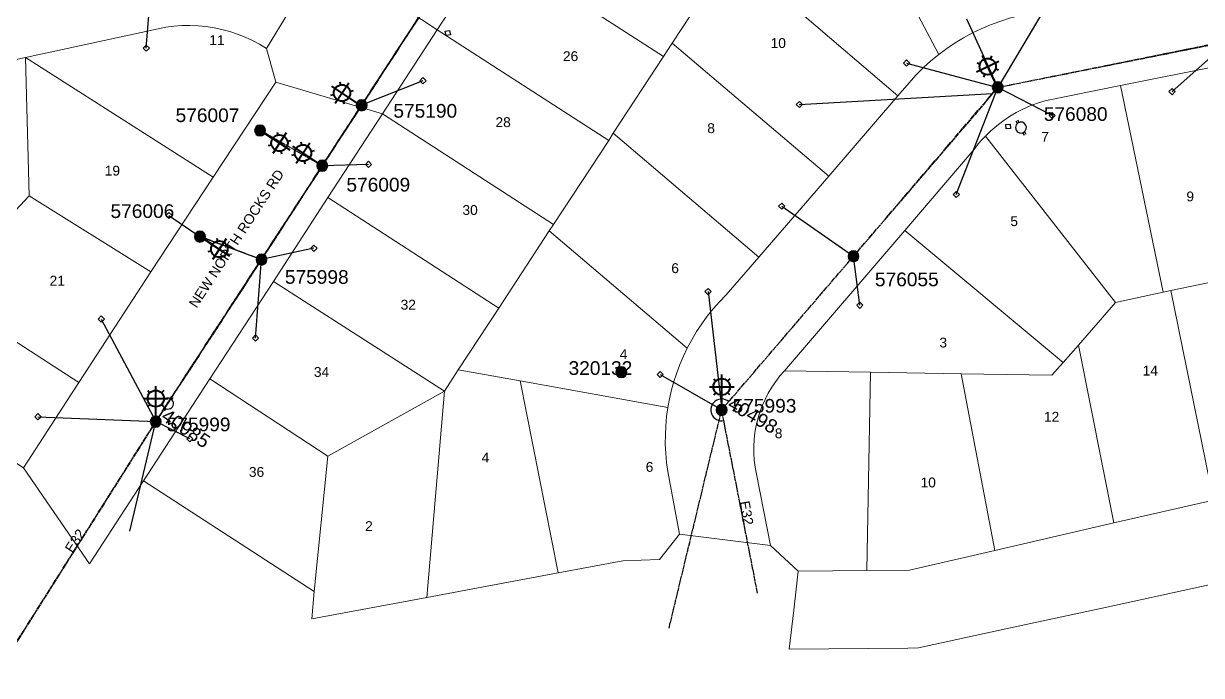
# Model space of a CAD drawing. Extents: x 316986 to 317993, y 6261353 to 6262146.
# Drawn here: x 317399.2 to 317614.4, y 6261469 to 6261588.2 of the extents above; entities that cross this region are included whole.
import ezdxf
from ezdxf.enums import TextEntityAlignment as Align

# ---------------------------------------------------------------- set-up
doc = ezdxf.new("R2010")
doc.units = 0
doc.linetypes.add('Cable Exist OH', pattern=[1, 1, 0])
doc.layers.get('0').update_dxf_attribs({"color": 6})
doc.layers.add('Cadastre Land Parcels_SP_EXT', color=9, linetype='Continuous', lineweight=5)
doc.layers.add('Cadastre Roads_SP_EXT', color=9, linetype='Continuous', lineweight=5)
for name, color, linetype in [('Equip_SP_LV_EXT', 7, 'Continuous'), ('Equip_SP_SL_EXT', 7, 'Continuous'), ('Mains_HV_EXT', 7, 'Continuous'), ('Mains_LV_EXT', 7, 'Continuous'), ('Mains_SL_EXT', 7, 'Continuous'), ('Services_SP_EXT', 7, 'Continuous'), ('SupportsOH_SP_TR_HV_LV_SL_EXT', 7, 'Continuous')]:
    doc.layers.add(name, color=color, linetype=linetype)
doc.styles.add('iecARIAL', font='arial.ttf', dxfattribs={"height": 2})
doc.styles.add('POLE_LABEL', font='arial.ttf')
doc.styles.get("Standard").update_dxf_attribs({"font": 'arial.ttf'})

# ---------------------------------------------------------------- blocks, each defined once
blk = doc.blocks.new('LV_OH_LINKS_OPEN_EXT')
for p, q in [((-0.17, 4.97), (-0.17, 5.46)), ((0.17, 4.97), (0.17, 5.46)), ((-0.17, 3), (-0.17, 2.5)), ((0.17, 3), (0.17, 2.5))]:
    blk.add_line(p, q)
blk.add_lwpolyline([(0, 2.99, 1), (0, 4.98, 1)], format="xyb", close=True)
at = {"flags": 9}
for tag, p in [('ACTUAL_STATUS', (0, 0)), ('CONSTRUCTED_VOLTAGE', (0, -0.2)), ('OPERATING_VOLTAGE', (0, -0.6)), ('ORIENTATION', (0, -0.8)), ('OWNED_BY', (0, -1)), ('STATE', (0, -1.2)), ('SWITCH_TYPE', (0, -1.4)), ('NO_PHASES', (0, -0.4)), ('USAGE', (0, -1.6)), ('LEGEND', (0, -1.8)), ('NOTES', (0, -2))]:
    blk.add_attdef(tag, text='', height=0.2, dxfattribs=at).set_placement(p, align=Align.MIDDLE_LEFT)
at = {"flags": 1}
blk.add_attdef('Z', (0, 0), '', height=0.2, dxfattribs=at)
blk = doc.blocks.new('*U118')
for p, q in [((-9.47, 0.05), (-9.97, 0.04)), ((-7.51, 0.07), (-7.01, 0.08)), ((-9.47, -0.28), (-9.97, -0.29)), ((-7.5, -0.26), (-7.01, -0.25))]:
    blk.add_line(p, q)
blk.add_lwpolyline([(-7.49, -0.09, 1), (-9.48, -0.12, 1)], format="xyb", close=True)
at = {"flags": 9}
for tag, p in [('ACTUAL_STATUS', (0, 0)), ('CONSTRUCTED_VOLTAGE', (0, -0.2)), ('OPERATING_VOLTAGE', (0, -0.6)), ('ORIENTATION', (0, -0.8)), ('OWNED_BY', (0, -1)), ('STATE', (0, -1.2)), ('SWITCH_TYPE', (0, -1.4)), ('NO_PHASES', (0, -0.4)), ('USAGE', (0, -1.6)), ('LEGEND', (0, -1.8)), ('NOTES', (0, -2))]:
    blk.add_attdef(tag, text='', height=0.2, dxfattribs=at).set_placement(p, align=Align.MIDDLE_LEFT)
at = {"flags": 1}
blk.add_attdef('Z', (0, 0), '', height=0.2, dxfattribs=at)
blk = doc.blocks.new('*U101')
at = {"lineweight": 40}
for p, q in [((-3.93, 4.35), (-3.82, 3.79)), ((-1.64, 1.08), (-5.4, 3.56)), ((-4.76, 0.45), (-2.28, 4.2)), ((-1.5, 2.74), (-2.05, 2.62)), ((-5.54, 1.91), (-4.99, 2.02)), ((-3.11, 0.3), (-3.22, 0.86)), ((0, 0), (-2.27, 1.5))]:
    blk.add_line(p, q, dxfattribs=at)
blk.add_circle((-3.52, 2.32), 1.5, dxfattribs=at)
at = {"style": 'iecARIAL', "flags": 8}
blk.add_attdef('ASSET_NUM', (1.5, 1.5), '', height=2.5, dxfattribs=at)
for tag, p, height, flags in [('OPERATING_VOLTAGE', (0.98, -1.65), 0.2, 9), ('ORIENTATION', (0.98, -1.85), 0.2, 9), ('OWNED_BY', (0.98, -2.05), 0.2, 9), ('STATE', (0.98, -2.25), 0.2, 9), ('CONSTRUCTED_VOLTAGE', (0.98, -0.65), 0.2, 9), ('CONTROL_TYPE', (0.98, -0.85), 0.2, 9), ('LANTERN_PURPOSE', (0.98, -1.05), 0.2, 9), ('LANTERN_TYPE', (0.98, -1.25), 0.2, 9), ('NO_PHASES', (0.98, -1.45), 0.2, 9), ('LNUMBER', (2.18, -3.25), 2.5, 8), ('USAGE', (0.98, -2.45), 0.2, 9), ('CEXIST', (0.98, -2.65), 0.2, 9), ('CNEW', (0.98, -2.85), 0.2, 9), ('CNUMBER', (0.98, -3.05), 0.2, 9), ('CREMOVE', (0.98, -3.25), 0.2, 9), ('CREPLACE', (0.98, -3.45), 0.2, 9), ('LKINGHEIGHT', (0.98, -3.65), 0.2, 9), ('LBRACKET', (0.98, -3.85), 0.2, 9), ('LBRACKETVOCAB', (0.98, -4.05), 0.2, 9), ('LCATEGORY', (0.98, -4.25), 0.2, 9), ('LCHARGE1', (0.98, -4.45), 0.2, 9), ('LCHARGE1PERCENT', (0.98, -4.65), 0.2, 9), ('LCHARGE2', (0.98, -4.85), 0.2, 9), ('LCHARGE2PERCENT', (0.98, -5.05), 0.2, 9), ('LCHARGE3', (0.98, -5.25), 0.2, 9), ('LCHARGE3PERCENT', (0.98, -5.45), 0.2, 9), ('LEXIST', (0.98, -5.65), 0.2, 9), ('LLAMP', (0.98, -5.85), 0.2, 9), ('LLAMPVOCAB', (0.98, -6.05), 0.2, 9), ('LMAST', (0.98, -6.25), 0.2, 9), ('LMASTVOCAB', (0.98, -6.45), 0.2, 9), ('LNEW', (0.98, -6.65), 0.2, 9), ('LANTNUMBER', (0.98, -6.85), 0.2, 9), ('LOUTREACH', (0.98, -7.25), 0.2, 9), ('LOUTREACHVOCAB', (0.98, -7.45), 0.2, 9), ('LRATECODE', (0.98, -7.65), 0.2, 9), ('LREMOVE', (0.98, -7.85), 0.2, 9), ('LREPLACE', (0.98, -8.05), 0.2, 9), ('LTYPE', (0.98, -8.25), 0.2, 9), ('LTYPEVOCAB', (0.98, -8.45), 0.2, 9), ('LEGEND', (0.98, -8.65), 0.2, 9), ('STREETNAME', (0.98, -9.25), 0.2, 9), ('SUBURB', (0.98, -9.45), 0.2, 1), ('LOCATION', (0.98, -8.85), 0.2, 9), ('NOTES', (0.98, -9.05), 0.2, 9)]:
    blk.add_attdef(tag, p, '', height=height, dxfattribs=dict(flags=flags))
blk = doc.blocks.new('*U117')
at = {"lineweight": 40}
for p, q in [((-3.86, 2.82), (0.2, 4.78)), ((-3.78, 4.48), (-3.25, 4.29)), ((-0.85, 1.77), (-2.81, 5.83)), ((-1.15, 5.75), (-1.34, 5.22)), ((-2.51, 1.85), (-2.33, 2.38)), ((0, 0), (-1.18, 2.45)), ((0.12, 3.12), (-0.42, 3.3))]:
    blk.add_line(p, q, dxfattribs=at)
blk.add_circle((-1.83, 3.8), 1.5, dxfattribs=at)
at = {"style": 'iecARIAL', "flags": 8}
blk.add_attdef('ASSET_NUM', (1.5, 1.5), '', height=2.5, dxfattribs=at)
for tag, p, height, flags in [('OPERATING_VOLTAGE', (0.98, -1.65), 0.2, 9), ('ORIENTATION', (0.98, -1.85), 0.2, 9), ('OWNED_BY', (0.98, -2.05), 0.2, 9), ('STATE', (0.98, -2.25), 0.2, 9), ('CONSTRUCTED_VOLTAGE', (0.98, -0.65), 0.2, 9), ('CONTROL_TYPE', (0.98, -0.85), 0.2, 9), ('LANTERN_PURPOSE', (0.98, -1.05), 0.2, 9), ('LANTERN_TYPE', (0.98, -1.25), 0.2, 9), ('NO_PHASES', (0.98, -1.45), 0.2, 9), ('LNUMBER', (2.18, -3.25), 2.5, 8), ('USAGE', (0.98, -2.45), 0.2, 9), ('CEXIST', (0.98, -2.65), 0.2, 9), ('CNEW', (0.98, -2.85), 0.2, 9), ('CNUMBER', (0.98, -3.05), 0.2, 9), ('CREMOVE', (0.98, -3.25), 0.2, 9), ('CREPLACE', (0.98, -3.45), 0.2, 9), ('LKINGHEIGHT', (0.98, -3.65), 0.2, 9), ('LBRACKET', (0.98, -3.85), 0.2, 9), ('LBRACKETVOCAB', (0.98, -4.05), 0.2, 9), ('LCATEGORY', (0.98, -4.25), 0.2, 9), ('LCHARGE1', (0.98, -4.45), 0.2, 9), ('LCHARGE1PERCENT', (0.98, -4.65), 0.2, 9), ('LCHARGE2', (0.98, -4.85), 0.2, 9), ('LCHARGE2PERCENT', (0.98, -5.05), 0.2, 9), ('LCHARGE3', (0.98, -5.25), 0.2, 9), ('LCHARGE3PERCENT', (0.98, -5.45), 0.2, 9), ('LEXIST', (0.98, -5.65), 0.2, 9), ('LLAMP', (0.98, -5.85), 0.2, 9), ('LLAMPVOCAB', (0.98, -6.05), 0.2, 9), ('LMAST', (0.98, -6.25), 0.2, 9), ('LMASTVOCAB', (0.98, -6.45), 0.2, 9), ('LNEW', (0.98, -6.65), 0.2, 9), ('LANTNUMBER', (0.98, -6.85), 0.2, 9), ('LOUTREACH', (0.98, -7.25), 0.2, 9), ('LOUTREACHVOCAB', (0.98, -7.45), 0.2, 9), ('LRATECODE', (0.98, -7.65), 0.2, 9), ('LREMOVE', (0.98, -7.85), 0.2, 9), ('LREPLACE', (0.98, -8.05), 0.2, 9), ('LTYPE', (0.98, -8.25), 0.2, 9), ('LTYPEVOCAB', (0.98, -8.45), 0.2, 9), ('LEGEND', (0.98, -8.65), 0.2, 9), ('STREETNAME', (0.98, -9.25), 0.2, 9), ('SUBURB', (0.98, -9.45), 0.2, 1), ('LOCATION', (0.98, -8.85), 0.2, 9), ('NOTES', (0.98, -9.05), 0.2, 9)]:
    blk.add_attdef(tag, p, '', height=height, dxfattribs=dict(flags=flags))
blk = doc.blocks.new('SL_LANTERN_EXT')
at = {"lineweight": 40}
for p, q in [((0, 1.97), (0, 6.47)), ((-1.46, 5.68), (-1.06, 5.28)), ((1.46, 5.68), (1.06, 5.28)), ((-2.25, 4.22), (2.25, 4.22)), ((-1.46, 2.76), (-1.06, 3.16)), ((0, 0), (0, 2.72)), ((1.46, 2.76), (1.06, 3.16))]:
    blk.add_line(p, q, dxfattribs=at)
blk.add_circle((0, 4.22), 1.5, dxfattribs=at)
at = {"style": 'iecARIAL', "flags": 8}
blk.add_attdef('ASSET_NUM', (1.5, 1.5), '', height=2.5, dxfattribs=at)
for tag, p, height, flags in [('OPERATING_VOLTAGE', (0.98, -1.65), 0.2, 9), ('ORIENTATION', (0.98, -1.85), 0.2, 9), ('OWNED_BY', (0.98, -2.05), 0.2, 9), ('STATE', (0.98, -2.25), 0.2, 9), ('CONSTRUCTED_VOLTAGE', (0.98, -0.65), 0.2, 9), ('CONTROL_TYPE', (0.98, -0.85), 0.2, 9), ('LANTERN_PURPOSE', (0.98, -1.05), 0.2, 9), ('LANTERN_TYPE', (0.98, -1.25), 0.2, 9), ('NO_PHASES', (0.98, -1.45), 0.2, 9), ('LNUMBER', (2.18, -3.25), 2.5, 8), ('USAGE', (0.98, -2.45), 0.2, 9), ('CEXIST', (0.98, -2.65), 0.2, 9), ('CNEW', (0.98, -2.85), 0.2, 9), ('CNUMBER', (0.98, -3.05), 0.2, 9), ('CREMOVE', (0.98, -3.25), 0.2, 9), ('CREPLACE', (0.98, -3.45), 0.2, 9), ('LKINGHEIGHT', (0.98, -3.65), 0.2, 9), ('LBRACKET', (0.98, -3.85), 0.2, 9), ('LBRACKETVOCAB', (0.98, -4.05), 0.2, 9), ('LCATEGORY', (0.98, -4.25), 0.2, 9), ('LCHARGE1', (0.98, -4.45), 0.2, 9), ('LCHARGE1PERCENT', (0.98, -4.65), 0.2, 9), ('LCHARGE2', (0.98, -4.85), 0.2, 9), ('LCHARGE2PERCENT', (0.98, -5.05), 0.2, 9), ('LCHARGE3', (0.98, -5.25), 0.2, 9), ('LCHARGE3PERCENT', (0.98, -5.45), 0.2, 9), ('LEXIST', (0.98, -5.65), 0.2, 9), ('LLAMP', (0.98, -5.85), 0.2, 9), ('LLAMPVOCAB', (0.98, -6.05), 0.2, 9), ('LMAST', (0.98, -6.25), 0.2, 9), ('LMASTVOCAB', (0.98, -6.45), 0.2, 9), ('LNEW', (0.98, -6.65), 0.2, 9), ('LANTNUMBER', (0.98, -6.85), 0.2, 9), ('LOUTREACH', (0.98, -7.25), 0.2, 9), ('LOUTREACHVOCAB', (0.98, -7.45), 0.2, 9), ('LRATECODE', (0.98, -7.65), 0.2, 9), ('LREMOVE', (0.98, -7.85), 0.2, 9), ('LREPLACE', (0.98, -8.05), 0.2, 9), ('LTYPE', (0.98, -8.25), 0.2, 9), ('LTYPEVOCAB', (0.98, -8.45), 0.2, 9), ('LEGEND', (0.98, -8.65), 0.2, 9), ('STREETNAME', (0.98, -9.25), 0.2, 9), ('SUBURB', (0.98, -9.45), 0.2, 1), ('LOCATION', (0.98, -8.85), 0.2, 9), ('NOTES', (0.98, -9.05), 0.2, 9)]:
    blk.add_attdef(tag, p, '', height=height, dxfattribs=dict(flags=flags))
blk = doc.blocks.new('*U99')
at = {"lineweight": 40}
for p, q in [((0, 0), (2.28, -1.48)), ((1.65, -1.07), (5.42, -3.53)), ((4.76, -0.41), (2.31, -4.19)), ((3.11, -0.28), (3.22, -0.83)), ((5.55, -1.87), (5, -1.99)), ((1.52, -2.73), (2.07, -2.61)), ((3.96, -4.32), (3.85, -3.77))]:
    blk.add_line(p, q, dxfattribs=at)
blk.add_circle((3.54, -2.3), 1.5, dxfattribs=at)
at = {"style": 'iecARIAL', "flags": 8}
blk.add_attdef('ASSET_NUM', (1.5, 1.5), '', height=2.5, dxfattribs=at)
for tag, p, height, flags in [('OPERATING_VOLTAGE', (0.98, -1.65), 0.2, 9), ('ORIENTATION', (0.98, -1.85), 0.2, 9), ('OWNED_BY', (0.98, -2.05), 0.2, 9), ('STATE', (0.98, -2.25), 0.2, 9), ('CONSTRUCTED_VOLTAGE', (0.98, -0.65), 0.2, 9), ('CONTROL_TYPE', (0.98, -0.85), 0.2, 9), ('LANTERN_PURPOSE', (0.98, -1.05), 0.2, 9), ('LANTERN_TYPE', (0.98, -1.25), 0.2, 9), ('NO_PHASES', (0.98, -1.45), 0.2, 9), ('LNUMBER', (2.18, -3.25), 2.5, 8), ('USAGE', (0.98, -2.45), 0.2, 9), ('CEXIST', (0.98, -2.65), 0.2, 9), ('CNEW', (0.98, -2.85), 0.2, 9), ('CNUMBER', (0.98, -3.05), 0.2, 9), ('CREMOVE', (0.98, -3.25), 0.2, 9), ('CREPLACE', (0.98, -3.45), 0.2, 9), ('LKINGHEIGHT', (0.98, -3.65), 0.2, 9), ('LBRACKET', (0.98, -3.85), 0.2, 9), ('LBRACKETVOCAB', (0.98, -4.05), 0.2, 9), ('LCATEGORY', (0.98, -4.25), 0.2, 9), ('LCHARGE1', (0.98, -4.45), 0.2, 9), ('LCHARGE1PERCENT', (0.98, -4.65), 0.2, 9), ('LCHARGE2', (0.98, -4.85), 0.2, 9), ('LCHARGE2PERCENT', (0.98, -5.05), 0.2, 9), ('LCHARGE3', (0.98, -5.25), 0.2, 9), ('LCHARGE3PERCENT', (0.98, -5.45), 0.2, 9), ('LEXIST', (0.98, -5.65), 0.2, 9), ('LLAMP', (0.98, -5.85), 0.2, 9), ('LLAMPVOCAB', (0.98, -6.05), 0.2, 9), ('LMAST', (0.98, -6.25), 0.2, 9), ('LMASTVOCAB', (0.98, -6.45), 0.2, 9), ('LNEW', (0.98, -6.65), 0.2, 9), ('LANTNUMBER', (0.98, -6.85), 0.2, 9), ('LOUTREACH', (0.98, -7.25), 0.2, 9), ('LOUTREACHVOCAB', (0.98, -7.45), 0.2, 9), ('LRATECODE', (0.98, -7.65), 0.2, 9), ('LREMOVE', (0.98, -7.85), 0.2, 9), ('LREPLACE', (0.98, -8.05), 0.2, 9), ('LTYPE', (0.98, -8.25), 0.2, 9), ('LTYPEVOCAB', (0.98, -8.45), 0.2, 9), ('LEGEND', (0.98, -8.65), 0.2, 9), ('STREETNAME', (0.98, -9.25), 0.2, 9), ('SUBURB', (0.98, -9.45), 0.2, 1), ('LOCATION', (0.98, -8.85), 0.2, 9), ('NOTES', (0.98, -9.05), 0.2, 9)]:
    blk.add_attdef(tag, p, '', height=height, dxfattribs=dict(flags=flags))
blk = doc.blocks.new('*U100')
at = {"lineweight": 40}
for p, q in [((0, 0), (2.28, -1.48)), ((1.65, -1.07), (5.42, -3.53)), ((4.76, -0.41), (2.31, -4.19)), ((3.11, -0.28), (3.22, -0.83)), ((5.55, -1.87), (5, -1.99)), ((1.52, -2.73), (2.07, -2.61)), ((3.96, -4.32), (3.85, -3.77))]:
    blk.add_line(p, q, dxfattribs=at)
blk.add_circle((3.54, -2.3), 1.5, dxfattribs=at)
at = {"style": 'iecARIAL', "flags": 8}
blk.add_attdef('ASSET_NUM', (1.5, 1.5), '', height=2.5, dxfattribs=at)
for tag, p, height, flags in [('OPERATING_VOLTAGE', (0.98, -1.65), 0.2, 9), ('ORIENTATION', (0.98, -1.85), 0.2, 9), ('OWNED_BY', (0.98, -2.05), 0.2, 9), ('STATE', (0.98, -2.25), 0.2, 9), ('CONSTRUCTED_VOLTAGE', (0.98, -0.65), 0.2, 9), ('CONTROL_TYPE', (0.98, -0.85), 0.2, 9), ('LANTERN_PURPOSE', (0.98, -1.05), 0.2, 9), ('LANTERN_TYPE', (0.98, -1.25), 0.2, 9), ('NO_PHASES', (0.98, -1.45), 0.2, 9), ('LNUMBER', (2.18, -3.25), 2.5, 8), ('USAGE', (0.98, -2.45), 0.2, 9), ('CEXIST', (0.98, -2.65), 0.2, 9), ('CNEW', (0.98, -2.85), 0.2, 9), ('CNUMBER', (0.98, -3.05), 0.2, 9), ('CREMOVE', (0.98, -3.25), 0.2, 9), ('CREPLACE', (0.98, -3.45), 0.2, 9), ('LKINGHEIGHT', (0.98, -3.65), 0.2, 9), ('LBRACKET', (0.98, -3.85), 0.2, 9), ('LBRACKETVOCAB', (0.98, -4.05), 0.2, 9), ('LCATEGORY', (0.98, -4.25), 0.2, 9), ('LCHARGE1', (0.98, -4.45), 0.2, 9), ('LCHARGE1PERCENT', (0.98, -4.65), 0.2, 9), ('LCHARGE2', (0.98, -4.85), 0.2, 9), ('LCHARGE2PERCENT', (0.98, -5.05), 0.2, 9), ('LCHARGE3', (0.98, -5.25), 0.2, 9), ('LCHARGE3PERCENT', (0.98, -5.45), 0.2, 9), ('LEXIST', (0.98, -5.65), 0.2, 9), ('LLAMP', (0.98, -5.85), 0.2, 9), ('LLAMPVOCAB', (0.98, -6.05), 0.2, 9), ('LMAST', (0.98, -6.25), 0.2, 9), ('LMASTVOCAB', (0.98, -6.45), 0.2, 9), ('LNEW', (0.98, -6.65), 0.2, 9), ('LANTNUMBER', (0.98, -6.85), 0.2, 9), ('LOUTREACH', (0.98, -7.25), 0.2, 9), ('LOUTREACHVOCAB', (0.98, -7.45), 0.2, 9), ('LRATECODE', (0.98, -7.65), 0.2, 9), ('LREMOVE', (0.98, -7.85), 0.2, 9), ('LREPLACE', (0.98, -8.05), 0.2, 9), ('LTYPE', (0.98, -8.25), 0.2, 9), ('LTYPEVOCAB', (0.98, -8.45), 0.2, 9), ('LEGEND', (0.98, -8.65), 0.2, 9), ('STREETNAME', (0.98, -9.25), 0.2, 9), ('SUBURB', (0.98, -9.45), 0.2, 1), ('LOCATION', (0.98, -8.85), 0.2, 9), ('NOTES', (0.98, -9.05), 0.2, 9)]:
    blk.add_attdef(tag, p, '', height=height, dxfattribs=dict(flags=flags))
blk = doc.blocks.new('CCP_EXT')
at = {"flags": 9}
for tag, p in [('STATE', (0, -1.8)), ('NOTES', (0, -2))]:
    blk.add_attdef(tag, text='', height=0.2, dxfattribs=at).set_placement(p, align=Align.MIDDLE_LEFT)
blk.add_wipeout([(0, 0.57), (0.57, 0), (0, -0.57), (-0.57, 0)])
blk.add_lwpolyline([(-0.57, 0), (0, 0.57), (0.57, 0), (0, -0.57), (-0.57, 0)])
at = {"flags": 1}
blk.add_attdef('Z', (0, 0), '', height=0.2, dxfattribs=at)
at = {"flags": 9}
for tag, p in [('CCP_TYPE', (0, 0)), ('CONSTRUCTED_VOLTAGE', (0, -0.2)), ('OPERATING_VOLTAGE', (0, -0.6)), ('ORIENTATION', (0, -0.8)), ('OWNED_BY', (0, -1)), ('NO_PHASES', (0, -0.4)), ('USAGE', (0, -1.2)), ('LEGEND', (0, -1.4)), ('LIFE_SUPPORT', (0, -1.6))]:
    blk.add_attdef(tag, text='', height=0.2, dxfattribs=at).set_placement(p, align=Align.MIDDLE_LEFT)
blk = doc.blocks.new('POLE_EXT')
blk.add_hatch(color=256).paths.add_polyline_path([(-1, 0, 1), (1, 0, 1)])
blk.add_lwpolyline([(-1, 0, 1), (1, 0, 1)], format="xyb", close=True)
for tag, height, flags, p in [('pNumber', 2.5, 8, (-17.84, 2.07)), ('OWNED_BY', 0.2, 9, (1.35, -0.4)), ('SPECIAL_USE', 0.2, 9, (1.35, -0.8)), ('STATE', 0.2, 9, (1.35, -1)), ('cLV', 0.2, 9, (1.35, -1.4)), ('hDepth', 0.2, 9, (1.35, -1.6)), ('hDia', 0.2, 9, (1.35, -1.8)), ('cHV', 0.2, 9, (1.35, -2)), ('PARENT', 0.2, 9, (1.35, -0.6)), ('USAGE', 0.2, 9, (1.35, -1.2)), ('LBRACKET', 0.2, 9, (1.35, -2.2)), ('cLinedev', 0.2, 9, (1.35, -3.4)), ('pExisting', 0.2, 9, (1.35, -3.8)), ('pFooting', 0.2, 9, (1.35, -4.4)), ('LExisting', 0.2, 9, (1.35, -2.4)), ('LANTNUMBER', 0.2, 9, (1.35, -2.6)), ('LOther', 0.2, 9, (1.35, -2.8)), ('LRemove', 0.2, 9, (1.35, -3)), ('LEGEND', 0.2, 9, (1.35, -3.2)), ('LOCATION', 0.2, 9, (1.35, -3.6)), ('PFNUMBER', 0.2, 9, (1.35, -4)), ('NEWPFNUMBER', 0.2, 9, (1.35, -4.2)), ('pNew', 0.2, 9, (1.35, -4.6)), ('pRelocate', 0.2, 9, (1.35, -5)), ('pRemove', 0.2, 9, (1.35, -5.2)), ('pReplace', 0.2, 9, (1.35, -5.4)), ('pStay', 0.2, 9, (1.35, -5.6)), ('pType', 0.2, 9, (1.35, -5.8)), ('cspan', 0.2, 9, (1.35, -6)), ('STREETNAME', 0.2, 9, (1.35, -6.2)), ('SUBURB', 0.2, 9, (1.35, -6.4)), ('OPERATED_BY', 0.2, 9, (1.36, -7.01)), ('NOTES', 0.2, 9, (1.35, -6.6)), ('MAINTAINED_BY', 0.2, 9, (1.36, -6.81))]:
    blk.add_attdef(tag, text='', height=height, dxfattribs=dict(flags=flags)).set_placement(p, align=Align.MIDDLE_LEFT)
at = {"style": 'POLE_LABEL'}
for tag, height, flags, p in [('ASSET_NUM', 2.5, 8, (2, 2)), ('STRUCTURE_PLANT_NUMBER', 0.2, 9, (1.35, 0.03)), ('STREET_CODE', 0.2, 9, (1.35, -0.2))]:
    blk.add_attdef(tag, text='', height=height, dxfattribs=dict(at, flags=flags)).set_placement(p, align=Align.MIDDLE_LEFT)
at = {"flags": 1}
blk.add_attdef('Z', (1.35, -7.33), '', height=0.2, dxfattribs=at)

msp = doc.modelspace()

# ---------------------------------------------------------------- linework, layer by layer
at = {"layer": 'Cadastre Land Parcels_SP_EXT', "linetype": 'Continuous'}
for points in [[(317581.03, 6261589.63), (317566.54, 6261625), (317561.03, 6261623.48), (317548.08, 6261617.23), (317566.39, 6261582.57), (317567.86, 6261583.66), (317569.37, 6261584.68), (317570.93, 6261585.62), (317572.52, 6261586.49), (317574.16, 6261587.28), (317575.84, 6261587.99), (317577.55, 6261588.62), (317579.28, 6261589.17), (317581.03, 6261589.63)], [(317517.68, 6261584.64), (317526.49, 6261598.08), (317495.69, 6261618.76), (317494.1, 6261616.6), (317492.55, 6261614.4), (317491.06, 6261612.17), (317484.72, 6261602.43), (317516.08, 6261582.2), (317517.68, 6261584.64)], [(317566.39, 6261582.57), (317548.08, 6261617.23), (317536.44, 6261608.55), (317528.95, 6261600.67), (317558.92, 6261575), (317560.95, 6261577.35), (317562.22, 6261578.76), (317563.55, 6261580.1), (317564.94, 6261581.37), (317566.39, 6261582.57)], [(317516.08, 6261582.2), (317484.72, 6261602.43), (317474.72, 6261587.06), (317506.09, 6261566.86), (317506.92, 6261568.2), (317516.08, 6261582.2)], [(317558.92, 6261575), (317528.95, 6261600.67), (317526.49, 6261598.08), (317517.68, 6261584.64), (317546.27, 6261560.34), (317558.92, 6261575)], [(317443.52, 6261583.67), (317442.26, 6261584.44), (317440.96, 6261585.13), (317439.62, 6261585.75), (317438.24, 6261586.29), (317436.84, 6261586.76), (317435.41, 6261587.14), (317433.97, 6261587.45), (317432.51, 6261587.67), (317431.04, 6261587.81), (317429.56, 6261587.87), (317428.09, 6261587.84), (317426.61, 6261587.73), (317425.15, 6261587.54), (317399.54, 6261582.02), (317433.82, 6261560.15), (317445.28, 6261577.5), (317443.52, 6261583.67)], [(317506.09, 6261566.86), (317474.72, 6261587.06), (317464.75, 6261571.73), (317496, 6261551.51), (317506.09, 6261566.86)], [(317546.27, 6261560.34), (317517.68, 6261584.64), (317516.08, 6261582.2), (317506.92, 6261568.2), (317533.5, 6261545.54), (317546.27, 6261560.34)], [(317400.19, 6261556.73), (317399.54, 6261582.02), (317375.56, 6261576.86), (317383.75, 6261539.11), (317400.19, 6261556.73)], [(317433.82, 6261560.15), (317399.54, 6261582.02), (317400.19, 6261556.73), (317422.41, 6261542.82), (317433.82, 6261560.15)], [(317624.99, 6261542.74), (317617.34, 6261580.4), (317599.62, 6261576.87), (317607.4, 6261539.11), (317608.79, 6261539.44), (317624.99, 6261542.74)], [(317607.4, 6261539.11), (317599.62, 6261576.87), (317585.77, 6261574.1), (317584.41, 6261573.67), (317583.07, 6261573.17), (317581.77, 6261572.59), (317580.51, 6261571.93), (317579.29, 6261571.2), (317578.11, 6261570.39), (317576.98, 6261569.52), (317575.91, 6261568.58), (317574.9, 6261567.6), (317598.7, 6261537.25), (317607.4, 6261539.11)], [(317495.22, 6261550.32), (317496, 6261551.51), (317464.75, 6261571.73), (317454.78, 6261556.4), (317486.02, 6261536.2), (317495.22, 6261550.32)], [(317533.5, 6261545.54), (317506.92, 6261568.2), (317506.09, 6261566.86), (317496, 6261551.51), (317495.22, 6261550.32), (317520.43, 6261528.9), (317521.24, 6261530.42), (317522.13, 6261531.9), (317523.08, 6261533.33), (317524.09, 6261534.73), (317525.17, 6261536.07), (317526.31, 6261537.36), (317527.51, 6261538.6), (317533.5, 6261545.54)], [(317598.7, 6261537.25), (317574.9, 6261567.6), (317574.22, 6261566.92), (317573.6, 6261566.2), (317573.03, 6261565.45), (317560.21, 6261550.41), (317589.13, 6261526.26), (317591.93, 6261529.43), (317598.7, 6261537.25)], [(317422.41, 6261542.82), (317400.19, 6261556.73), (317383.75, 6261539.11), (317409.28, 6261522.59), (317422.41, 6261542.82)], [(317486.02, 6261536.2), (317454.78, 6261556.4), (317444.81, 6261541.07), (317476.08, 6261521.02), (317478.59, 6261524.9), (317486.02, 6261536.2)], [(317520.43, 6261528.9), (317495.22, 6261550.32), (317486.02, 6261536.2), (317478.59, 6261524.9), (317489.91, 6261522.9), (317516.87, 6261518.02), (317517.19, 6261519.63), (317517.56, 6261521.23), (317518, 6261522.81), (317518.5, 6261524.37), (317519.08, 6261525.91), (317519.72, 6261527.42), (317520.43, 6261528.9)], [(317589.13, 6261526.26), (317560.21, 6261550.41), (317538.22, 6261524.76), (317553.93, 6261524.46), (317570.47, 6261524.18), (317587.06, 6261523.91), (317589.13, 6261526.26)], [(317476.08, 6261521.02), (317444.81, 6261541.07), (317433.21, 6261523.24), (317454.73, 6261509.13), (317476.08, 6261521.02)], [(317616.59, 6261501.08), (317633.91, 6261505.02), (317626.28, 6261542.98), (317624.99, 6261542.74), (317608.79, 6261539.44), (317616.59, 6261501.08)], [(317409.28, 6261522.59), (317383.75, 6261539.11), (317367.19, 6261537.71), (317370.07, 6261528.21), (317369.02, 6261526.56), (317399.16, 6261506.98), (317409.28, 6261522.59)], [(317598.38, 6261496.92), (317616.59, 6261501.08), (317608.79, 6261539.44), (317607.4, 6261539.11), (317598.7, 6261537.25), (317591.93, 6261529.43), (317598.38, 6261496.92)], [(317576.65, 6261491.9), (317598.38, 6261496.92), (317591.93, 6261529.43), (317589.13, 6261526.26), (317587.06, 6261523.91), (317570.47, 6261524.18), (317576.65, 6261491.9)], [(317489.91, 6261522.9), (317478.59, 6261524.9), (317476.08, 6261521.02), (317472.86, 6261483.31), (317496.87, 6261487.8), (317489.91, 6261522.9)], [(317553.93, 6261524.46), (317538.22, 6261524.76), (317537.37, 6261523.81), (317536.59, 6261522.8), (317535.88, 6261521.75), (317535.23, 6261520.65), (317534.64, 6261519.52), (317534.13, 6261518.36), (317533.68, 6261517.16), (317533.31, 6261515.95), (317533.02, 6261514.71), (317532.8, 6261513.45), (317532.65, 6261512.19), (317532.58, 6261510.92), (317532.59, 6261509.64), (317532.68, 6261508.37), (317532.84, 6261507.11), (317533.08, 6261505.86), (317535.63, 6261492.81), (317540.72, 6261488.1), (317553.22, 6261488.24), (317553.93, 6261524.46)], [(317553.22, 6261488.24), (317561.03, 6261488.3), (317576.65, 6261491.9), (317570.47, 6261524.18), (317553.93, 6261524.46), (317553.22, 6261488.24)], [(317454.73, 6261509.13), (317433.21, 6261523.24), (317421.1, 6261504.63), (317452.27, 6261484.4), (317454.73, 6261509.13)], [(317516.87, 6261518.02), (317489.91, 6261522.9), (317496.87, 6261487.8), (317508.64, 6261490.01), (317515.35, 6261490.22), (317518.99, 6261494.86), (317517.16, 6261504.67), (317516.86, 6261506.32), (317516.64, 6261507.98), (317516.49, 6261509.65), (317516.42, 6261511.33), (317516.43, 6261513.01), (317516.51, 6261514.68), (317516.66, 6261516.36), (317516.87, 6261518.02)], [(317472.86, 6261483.31), (317476.08, 6261521.02), (317454.73, 6261509.13), (317452.27, 6261484.4), (317451.85, 6261479.37), (317472.86, 6261483.31)]]:
    msp.add_lwpolyline(points, close=True, dxfattribs=at)
at = {"layer": 'Cadastre Roads_SP_EXT', "linetype": 'Continuous'}
for points in [[(317466.14, 6261592.77), (317474.72, 6261587.06), (317484.72, 6261602.43)], [(317375.56, 6261576.86), (317399.54, 6261582.02), (317425.15, 6261587.54), (317426.61, 6261587.73), (317428.09, 6261587.84), (317429.56, 6261587.87), (317431.04, 6261587.81), (317432.51, 6261587.67), (317433.97, 6261587.45), (317435.41, 6261587.14), (317436.84, 6261586.76), (317438.24, 6261586.29), (317439.62, 6261585.75), (317440.96, 6261585.13), (317442.26, 6261584.44), (317443.52, 6261583.67), (317447.6, 6261590.33)], [(317577.55, 6261588.62), (317575.84, 6261587.99), (317574.16, 6261587.28), (317572.52, 6261586.49), (317570.93, 6261585.62), (317569.37, 6261584.68), (317567.86, 6261583.66), (317566.39, 6261582.57), (317564.94, 6261581.37), (317563.55, 6261580.1), (317562.22, 6261578.76), (317560.95, 6261577.35), (317558.92, 6261575), (317546.27, 6261560.34), (317533.5, 6261545.54), (317527.51, 6261538.6), (317526.31, 6261537.36), (317525.17, 6261536.07), (317524.09, 6261534.73), (317523.08, 6261533.33), (317522.13, 6261531.9), (317521.24, 6261530.42), (317520.43, 6261528.9), (317519.72, 6261527.42), (317519.08, 6261525.91), (317518.5, 6261524.37), (317518, 6261522.81), (317517.56, 6261521.23), (317517.19, 6261519.63), (317516.87, 6261518.02), (317516.66, 6261516.36), (317516.51, 6261514.68), (317516.43, 6261513.01), (317516.42, 6261511.33), (317516.49, 6261509.65), (317516.64, 6261507.98), (317516.86, 6261506.32), (317517.16, 6261504.67), (317518.99, 6261494.86), (317526.34, 6261493.95), (317535.63, 6261492.81), (317533.08, 6261505.86), (317532.84, 6261507.11), (317532.68, 6261508.37), (317532.59, 6261509.64), (317532.58, 6261510.92), (317532.65, 6261512.19), (317532.8, 6261513.45), (317533.02, 6261514.71), (317533.31, 6261515.95), (317533.68, 6261517.16), (317534.13, 6261518.36), (317534.64, 6261519.52), (317535.23, 6261520.65), (317535.88, 6261521.75), (317536.59, 6261522.8), (317537.37, 6261523.81), (317538.22, 6261524.76), (317560.21, 6261550.41), (317573.03, 6261565.45), (317573.6, 6261566.2), (317574.22, 6261566.92), (317574.9, 6261567.6), (317575.91, 6261568.58), (317576.98, 6261569.52), (317578.11, 6261570.39), (317579.29, 6261571.2), (317580.51, 6261571.93), (317581.77, 6261572.59), (317583.07, 6261573.17), (317584.41, 6261573.67), (317585.77, 6261574.1), (317599.62, 6261576.87), (317617.34, 6261580.4)], [(317616.59, 6261501.08), (317598.38, 6261496.92), (317576.65, 6261491.9), (317561.03, 6261488.3), (317553.22, 6261488.24), (317540.72, 6261488.1), (317539.9, 6261480.99), (317539.07, 6261473.82), (317560.76, 6261474.05), (317562.67, 6261474.08), (317578.63, 6261477.58), (317596.52, 6261481.43), (317614.37, 6261485.31), (317632.31, 6261489.23)]]:
    msp.add_lwpolyline(points, dxfattribs=at)
msp.add_lwpolyline([(317405.4, 6261497.88), (317411.21, 6261489.42), (317421.1, 6261504.63), (317433.21, 6261523.24), (317444.81, 6261541.07), (317454.78, 6261556.4), (317464.75, 6261571.73), (317454.7, 6261574.71), (317445.28, 6261577.5), (317433.82, 6261560.15), (317422.41, 6261542.82), (317409.28, 6261522.59), (317399.16, 6261506.98), (317405.4, 6261497.88)], close=True, dxfattribs=at)
at = {"layer": 'Mains_LV_EXT', "linetype": 'Cable Exist OH'}
for points in [[(317574.56, 6261573.36), (317577.16, 6261576.55)], [(317533.27, 6261484.11), (317526.72, 6261517.59)]]:
    msp.add_lwpolyline(points, dxfattribs=at)
at = {"layer": 'Mains_LV_EXT', "linetype": 'Continuous'}
msp.add_lwpolyline([(317528.02, 6261519.11, 1.595796), (317527.11, 6261515.63)], format="xyb", dxfattribs=at)
at = {"layer": 'Mains_SL_EXT', "linetype": 'Cable Exist OH'}
for points in [[(317453.74, 6261562.23), (317442.38, 6261568.67)], [(317442.63, 6261545.07), (317431.39, 6261549.28)], [(317517.1, 6261477.68), (317526.72, 6261517.59)]]:
    msp.add_lwpolyline(points, dxfattribs=at)
at = {"layer": 'Services_SP_EXT'}
for points in [[(317587.45, 6261593.87), (317577.16, 6261576.55)], [(317571.46, 6261589.08), (317577.16, 6261576.55)], [(317418.56, 6261495.41), (317423.31, 6261515.44)]]:
    msp.add_lwpolyline(points, dxfattribs=at)

# ---------------------------------------------------------------- block references
at = {"layer": 'Equip_SP_LV_EXT'}
for name, p, rotation in [('*U118', (317577.16, 6261576.55), 119.2734155016643), ('LV_OH_LINKS_OPEN_EXT', (317423.31, 6261515.44), 325.7791316615848)]:
    msp.add_blockref(name, p, dxfattribs=dict(at, rotation=rotation))
at = {"layer": 'Equip_SP_SL_EXT'}
for name, p in [('*U117', (317577.16, 6261576.55)), ('*U100', (317442.38, 6261568.67)), ('*U101', (317453.74, 6261562.23)), ('*U99', (317431.39, 6261549.28))]:
    msp.add_blockref(name, p, dxfattribs=at)
at = {"layer": 'Equip_SP_SL_EXT', "rotation": 55.8674775809348}
msp.add_blockref('SL_LANTERN_EXT', (317460.84, 6261573.15), dxfattribs=at)
at = {"layer": 'Equip_SP_SL_EXT'}
ref = msp.add_blockref('SL_LANTERN_EXT', (317526.72, 6261517.59), dxfattribs=at)
ref.add_attrib('ASSET_NUM', '40498', dxfattribs={"layer": '0', "height": 2.5, "rotation": 329.6487, "style": 'iecARIAL'}).set_placement((317528.22, 6261519.09), align=Align.MIDDLE_LEFT)
ref = msp.add_blockref('SL_LANTERN_EXT', (317423.31, 6261515.44), dxfattribs=at)
ref.add_attrib('ASSET_NUM', '40985', dxfattribs={"layer": '0', "height": 2.5, "rotation": 325.8878, "style": 'iecARIAL'}).set_placement((317424.81, 6261516.94), align=Align.MIDDLE_LEFT)
at = {"layer": 'SupportsOH_SP_TR_HV_LV_SL_EXT'}
ref = msp.add_blockref('POLE_EXT', (317460.93, 6261573.28), dxfattribs=at)
ref.add_attrib('ASSET_NUM', '575190', dxfattribs={"layer": '0', "height": 2.5, "style": 'POLE_LABEL'}).set_placement((317466.73, 6261573.51), align=Align.TOP_LEFT)
ref = msp.add_blockref('POLE_EXT', (317442.38, 6261568.67), dxfattribs=at)
ref.add_attrib('ASSET_NUM', '576007', dxfattribs={"layer": '0', "height": 2.5, "style": 'POLE_LABEL'}).set_placement((317438.59, 6261569.46), align=Align.BOTTOM_RIGHT)
ref = msp.add_blockref('POLE_EXT', (317550.8, 6261545.67), dxfattribs=at)
ref.add_attrib('ASSET_NUM', '576055', dxfattribs={"layer": '0', "height": 2.5, "style": 'POLE_LABEL'}).set_placement((317554.72, 6261542.7), align=Align.TOP_LEFT)
ref = msp.add_blockref('POLE_EXT', (317508.39, 6261524.49), dxfattribs=at)
ref.add_attrib('ASSET_NUM', '320132', dxfattribs={"layer": '0', "height": 2.5, "style": 'POLE_LABEL'}).set_placement((317510.39, 6261525.24), align=Align.MIDDLE_RIGHT)
ref = msp.add_blockref('POLE_EXT', (317526.72, 6261517.59), dxfattribs=at)
ref.add_attrib('ASSET_NUM', '575993', dxfattribs={"layer": '0', "height": 2.5, "rotation": 359.9648, "style": 'POLE_LABEL'}).set_placement((317528.72, 6261518.34), align=Align.MIDDLE_LEFT)

# ---------------------------------------------------------------- texts
at = {"layer": 'Cadastre Land Parcels_SP_EXT'}
for s, p in [('11', (317433.08, 6261584.28)), ('10', (317535.66, 6261583.75)), ('26', (317497.71, 6261581.35)), ('28', (317485.39, 6261569.29)), ('8', (317524.09, 6261568.19)), ('7', (317585.11, 6261566.61)), ('19', (317413.99, 6261560.43)), ('9', (317611.63, 6261555.71)), ('30', (317479.35, 6261553.23)), ('5', (317579.47, 6261551.19)), ('6', (317517.51, 6261542.6)), ('21', (317403.91, 6261540.31)), ('32', (317468.06, 6261535.92)), ('3', (317566.5, 6261529)), ('4', (317508.09, 6261526.88)), ('34', (317452.21, 6261523.62)), ('14', (317603.63, 6261523.87)), ('12', (317585.6, 6261515.43)), ('8', (317536.42, 6261512.41)), ('4', (317482.86, 6261507.99)), ('36', (317440.33, 6261505.35)), ('6', (317512.84, 6261506.27)), ('10', (317563.06, 6261503.42)), ('2', (317461.56, 6261495.45))]:
    msp.add_text(s, height=1.8, dxfattribs=at).set_placement(p)
at = {"layer": 'Cadastre Roads_SP_EXT'}
msp.add_text('NEW NORTH ROCKS RD', height=1.8, rotation=56.8903, dxfattribs=at).set_placement((317430.76, 6261536.09))
at = {"layer": 'Mains_LV_EXT'}
for rotation, p in [(279.9258, (317530.01, 6261500.79)), (56.677, (317408.09, 6261491.3))]:
    msp.add_text('E32', height=1.8, rotation=rotation, dxfattribs=at).set_placement(p)

# ---------------------------------------------------------------- next in the draw order: block references
at = {"layer": 'Services_SP_EXT'}
for p, rotation in [((317476.69, 6261586.5), 235.7925266764278), ((317421.57, 6261583.71), 90.0000000000002), ((317579.05, 6261569.38), 228.3813448801147)]:
    msp.add_blockref('CCP_EXT', p, dxfattribs=dict(at, rotation=rotation))
for p in [(317560.51, 6261580.99), (317472.13, 6261577.76), (317609.02, 6261575.78), (317540.91, 6261573.41), (317587.11, 6261571.41), (317462.18, 6261562.46), (317569.59, 6261556.97), (317537.69, 6261554.84), (317425.73, 6261553.13), (317452.22, 6261547.14), (317524.22, 6261539.22), (317551.97, 6261536.71), (317413.36, 6261534.2), (317441.54, 6261530.73), (317515.48, 6261524.06), (317401.78, 6261516.35), (317429.54, 6261512.3)]:
    msp.add_blockref('CCP_EXT', p, dxfattribs=at)

# ---------------------------------------------------------------- next in the draw order: linework, layer by layer
at = {"layer": 'Mains_HV_EXT', "linetype": 'Cable Exist OH'}
msp.add_lwpolyline([(317394.03, 6261469.04), (317423.31, 6261515.44), (317481.97, 6261605.61), (317505.09, 6261635.46)], dxfattribs=at)
at = {"layer": 'Mains_LV_EXT', "linetype": 'Cable Exist OH'}
for points in [[(317471.72, 6261589.87), (317460.93, 6261573.28)], [(317577.16, 6261576.55), (317619.32, 6261584.96)], [(317460.93, 6261573.28), (317453.74, 6261562.23)], [(317550.8, 6261545.67), (317574.56, 6261573.36)], [(317453.74, 6261562.23), (317442.63, 6261545.07)], [(317526.72, 6261517.59), (317550.8, 6261545.67)], [(317442.63, 6261545.07), (317423.31, 6261515.44)], [(317423.31, 6261515.44), (317394.03, 6261469.04)]]:
    msp.add_lwpolyline(points, dxfattribs=at)
at = {"layer": 'Mains_SL_EXT', "linetype": 'Cable Exist OH'}
for points in [[(317460.84, 6261573.15), (317473.47, 6261592.56)], [(317577.16, 6261576.55), (317619.32, 6261585.07), (317633.45, 6261587.92)], [(317526.72, 6261517.59), (317550.8, 6261545.67), (317577.16, 6261576.55)], [(317453.74, 6261562.23), (317460.84, 6261573.15)], [(317453.74, 6261562.23), (317442.63, 6261545.07)], [(317442.63, 6261545.07), (317423.31, 6261515.44)], [(317423.31, 6261515.44), (317394.03, 6261469.04)]]:
    msp.add_lwpolyline(points, dxfattribs=at)
at = {"layer": 'Services_SP_EXT'}
for points in [[(317421.57, 6261583.71), (317422.82, 6261599.44)], [(317609.02, 6261575.78), (317619.32, 6261584.96)], [(317560.51, 6261580.99), (317577.16, 6261576.55)], [(317472.13, 6261577.76), (317460.93, 6261573.28)], [(317576.21, 6261575.39), (317540.86, 6261573.34)], [(317569.59, 6261556.97), (317577.16, 6261576.55)], [(317587.11, 6261571.41), (317577.16, 6261576.55)], [(317462.18, 6261562.46), (317453.74, 6261562.23)], [(317537.69, 6261554.84), (317550.8, 6261545.67)], [(317425.73, 6261553.13), (317431.39, 6261549.28), (317442.63, 6261545.07)], [(317452.22, 6261547.14), (317442.63, 6261545.07)], [(317551.97, 6261536.71), (317550.8, 6261545.67)], [(317441.54, 6261530.73), (317442.63, 6261545.07)], [(317524.22, 6261539.22), (317526.72, 6261517.59)], [(317413.36, 6261534.2), (317423.31, 6261515.44)], [(317515.48, 6261524.06), (317526.72, 6261517.59)], [(317401.78, 6261516.35), (317423.31, 6261515.44)], [(317429.54, 6261512.3), (317423.31, 6261515.44)]]:
    msp.add_lwpolyline(points, dxfattribs=at)

# ---------------------------------------------------------------- next in the draw order: block references
at = {"layer": 'SupportsOH_SP_TR_HV_LV_SL_EXT'}
ref = msp.add_blockref('POLE_EXT', (317577.16, 6261576.55), dxfattribs=at)
ref.add_attrib('ASSET_NUM', '576080', dxfattribs={"layer": '0', "height": 2.5, "rotation": 359.9687, "style": 'POLE_LABEL'}).set_placement((317585.58, 6261572.93), align=Align.TOP_LEFT)
ref = msp.add_blockref('POLE_EXT', (317453.74, 6261562.23), dxfattribs=at)
ref.add_attrib('ASSET_NUM', '576009', dxfattribs={"layer": '0', "height": 2.5, "rotation": 0.0458, "style": 'POLE_LABEL'}).set_placement((317458.15, 6261560.01), align=Align.TOP_LEFT)
ref = msp.add_blockref('POLE_EXT', (317431.39, 6261549.28), dxfattribs=at)
ref.add_attrib('ASSET_NUM', '576006', dxfattribs={"layer": '0', "height": 2.5, "rotation": 0.0649, "style": 'POLE_LABEL'}).set_placement((317426.7, 6261551.93), align=Align.BOTTOM_RIGHT)
ref = msp.add_blockref('POLE_EXT', (317442.63, 6261545.07), dxfattribs=at)
ref.add_attrib('ASSET_NUM', '575998', dxfattribs={"layer": '0', "height": 2.5, "rotation": 359.9717, "style": 'POLE_LABEL'}).set_placement((317446.91, 6261543.14), align=Align.TOP_LEFT)
ref = msp.add_blockref('POLE_EXT', (317423.31, 6261515.44), dxfattribs=at)
ref.add_attrib('ASSET_NUM', '575999', dxfattribs={"layer": '0', "height": 2.5, "rotation": 359.9557, "style": 'POLE_LABEL'}).set_placement((317425.31, 6261516.19), align=Align.TOP_LEFT)

doc.saveas('drawing.dxf')
